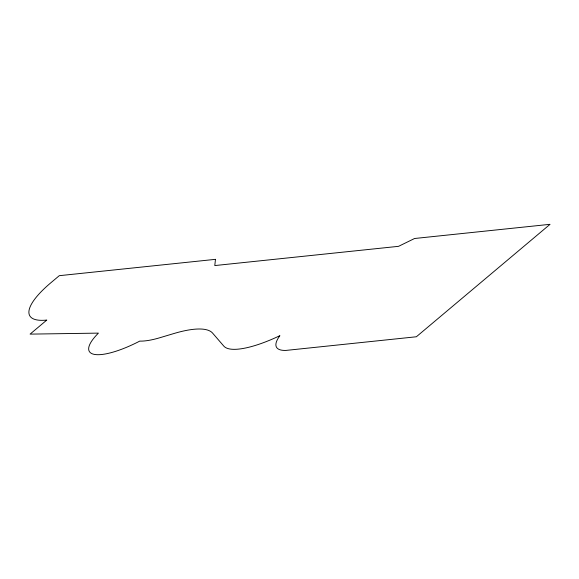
<?xml version="1.0" encoding="UTF-8"?>
<svg xmlns="http://www.w3.org/2000/svg" width="579" height="579" viewBox="0 0 579 579"><rect width="100%" height="100%" fill="white"/><g stroke="black" fill="none" stroke-linecap="round" stroke-linejoin="round"><path stroke-width="0.87" d="M215.475 259.334L214.787 265.566L398.562 246.328L414.586 238.497L550.05 224.319L416.366 336.768L286.004 350.411A54.115 15.459 -29.4 0 1 279.91 335.668A70.689 20.193 -29.4 0 1 223.791 346.083L212.623 333.135A89.962 25.7 -29.4 0 0 173.845 333.547L159.992 337.687A67.794 19.368 -29.4 0 1 139.763 341.103A55.772 15.937 -29.4 0 1 94.319 354.384A55.772 15.937 -29.4 0 1 98.416 333.12L30.086 334.119L46.798 320.064A77.108 22.031 -29.4 0 1 50.923 282.711L59.275 275.684L215.475 259.334"/></g></svg>
